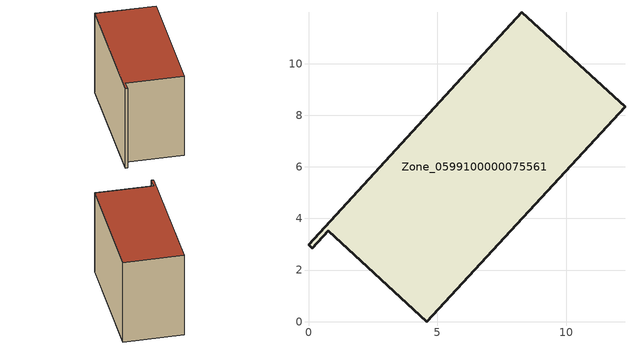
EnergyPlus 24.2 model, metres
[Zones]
Zone_0599100000075561
 floor ground (C_G): 8.27,11.99 12.27,8.33 4.58,0 0.76,3.52 0.15,2.85 0,2.99 z0
 wall outside (C_F): 12.27,8.33 8.27,11.99 0,2.99 0.15,2.85 0.76,3.52 4.58,0 12.27,8.33 z0:8.11
 roof outside (C_R): 8.27,11.99 0,2.99 0.15,2.85 0.76,3.52 4.58,0 12.27,8.33 z8.11
[BUILDING]
Pand.0599100000075561: North Axis=0; Terrain=City; Loads Convergence Tolerance Value=0.04; Temperature Convergence Tolerance Value=0.4; Solar Distribution=FullExterior; Maximum Number of Warmup Days=25; Minimum Number of Warmup Days=1
[Site:Location]
Rotterdam.The.Hague.AP_ZH_NLD Design_Conditions: Latitude=51.96; Longitude=4.45; Time Zone=1; Elevation=-4.5
[SITE:GROUNDTEMPERATURE:BUILDINGSURFACE]
18, 18, 18, 18, 18, 18, 18, 18, 18, 18, 18, 18
[MATERIAL] Thermal Absorptance=0.9; Solar Absorptance=0.7; Visible Absorptance=0.7
Name | Roughness | Thickness | Conductivity | Density | Specific Heat
G.TI.1975-1991 | MediumSmooth | 0.15 | 0.288461 | 540 | 1210
F.TI.1975-1991 | Rough | 0.3 | 0.230769 | 1920 | 840
R.TI.1975-1991 | MediumRough | 0.2 | 0.153846 | 1500 | 1000
[CONSTRUCTION]
C_G: G.TI.1975-1991
C_F: F.TI.1975-1991
C_R: R.TI.1975-1991
[ZONE]
Zone_0599100000075561: Type=1; Multiplier=1; Ceiling Height=Autocalculate; Volume=Autocalculate; Floor Area=autocalculate; Part of Total Floor Area=Yes
[ZONEINFILTRATION:DESIGNFLOWRATE]
Infil_Zone_0599100000075561: Zone or ZoneList or Space or SpaceList=Zone_0599100000075561; Schedule=AlwaysOn; Design Flow Rate Calculation Method=Flow/Area; Flow Rate per Floor Area=0.003; Constant Term Coefficient=1; Temperature Term Coefficient=0; Velocity Term Coefficient=0; Velocity Squared Term Coefficient=0
[HVACTEMPLATE:ZONE:IDEALLOADSAIRSYSTEM]
Zone_0599100000075561: Maximum Heating Supply Air Temperature=50; Minimum Cooling Supply Air Temperature=13; Maximum Heating Supply Air Humidity Ratio=0.0156; Minimum Cooling Supply Air Humidity Ratio=0.0077; Heating Limit=NoLimit; Cooling Limit=NoLimit; Dehumidification Control Type=ConstantSensibleHeatRatio; Cooling Sensible Heat Ratio=0.7; Dehumidification Setpoint=60; Humidification Control Type=None; Humidification Setpoint=30; Outdoor Air Method=None; Outdoor Air Flow Rate per Person=0.00944; Outdoor Air Flow Rate per Zone Floor Area=0; Outdoor Air Flow Rate per Zone=0; Demand Controlled Ventilation Type=None; Outdoor Air Economizer Type=NoEconomizer; Heat Recovery Type=None; Sensible Heat Recovery Effectiveness=0.7; Latent Heat Recovery Effectiveness=0.65
[ZONECONTROL:THERMOSTAT]
ThermostatControl_Zone_0599100000075561: Zone or ZoneList=Zone_0599100000075561; Control Type Schedule=DualSetpointControlType; Control 1=Thermostat_Zone_0599100000075561; Temperature Difference Between Cutout And Setpoint=0
[THERMOSTATSETPOINT:DUALSETPOINT]
Thermostat_Zone_0599100000075561: Heating Setpoint Temperature Schedule=HeatingSetpoint_Zone_0599100000075561; Cooling Setpoint Temperature Schedule=CoolingSetpoint_Zone_0599100000075561
[SCHEDULE:COMPACT]
HeatingSetpoint_Zone_0599100000075561: Through: 12/31, For: AllDays, Until: 24:00, 21
CoolingSetpoint_Zone_0599100000075561: Through: 12/31, For: AllDays, Until: 24:00, 24
DualSetpointControlType: Through: 12/31, For: AllDays, Until: 24:00, 4
AlwaysOn: Through: 12/31, For: AllDays, Until: 24:00, 1
